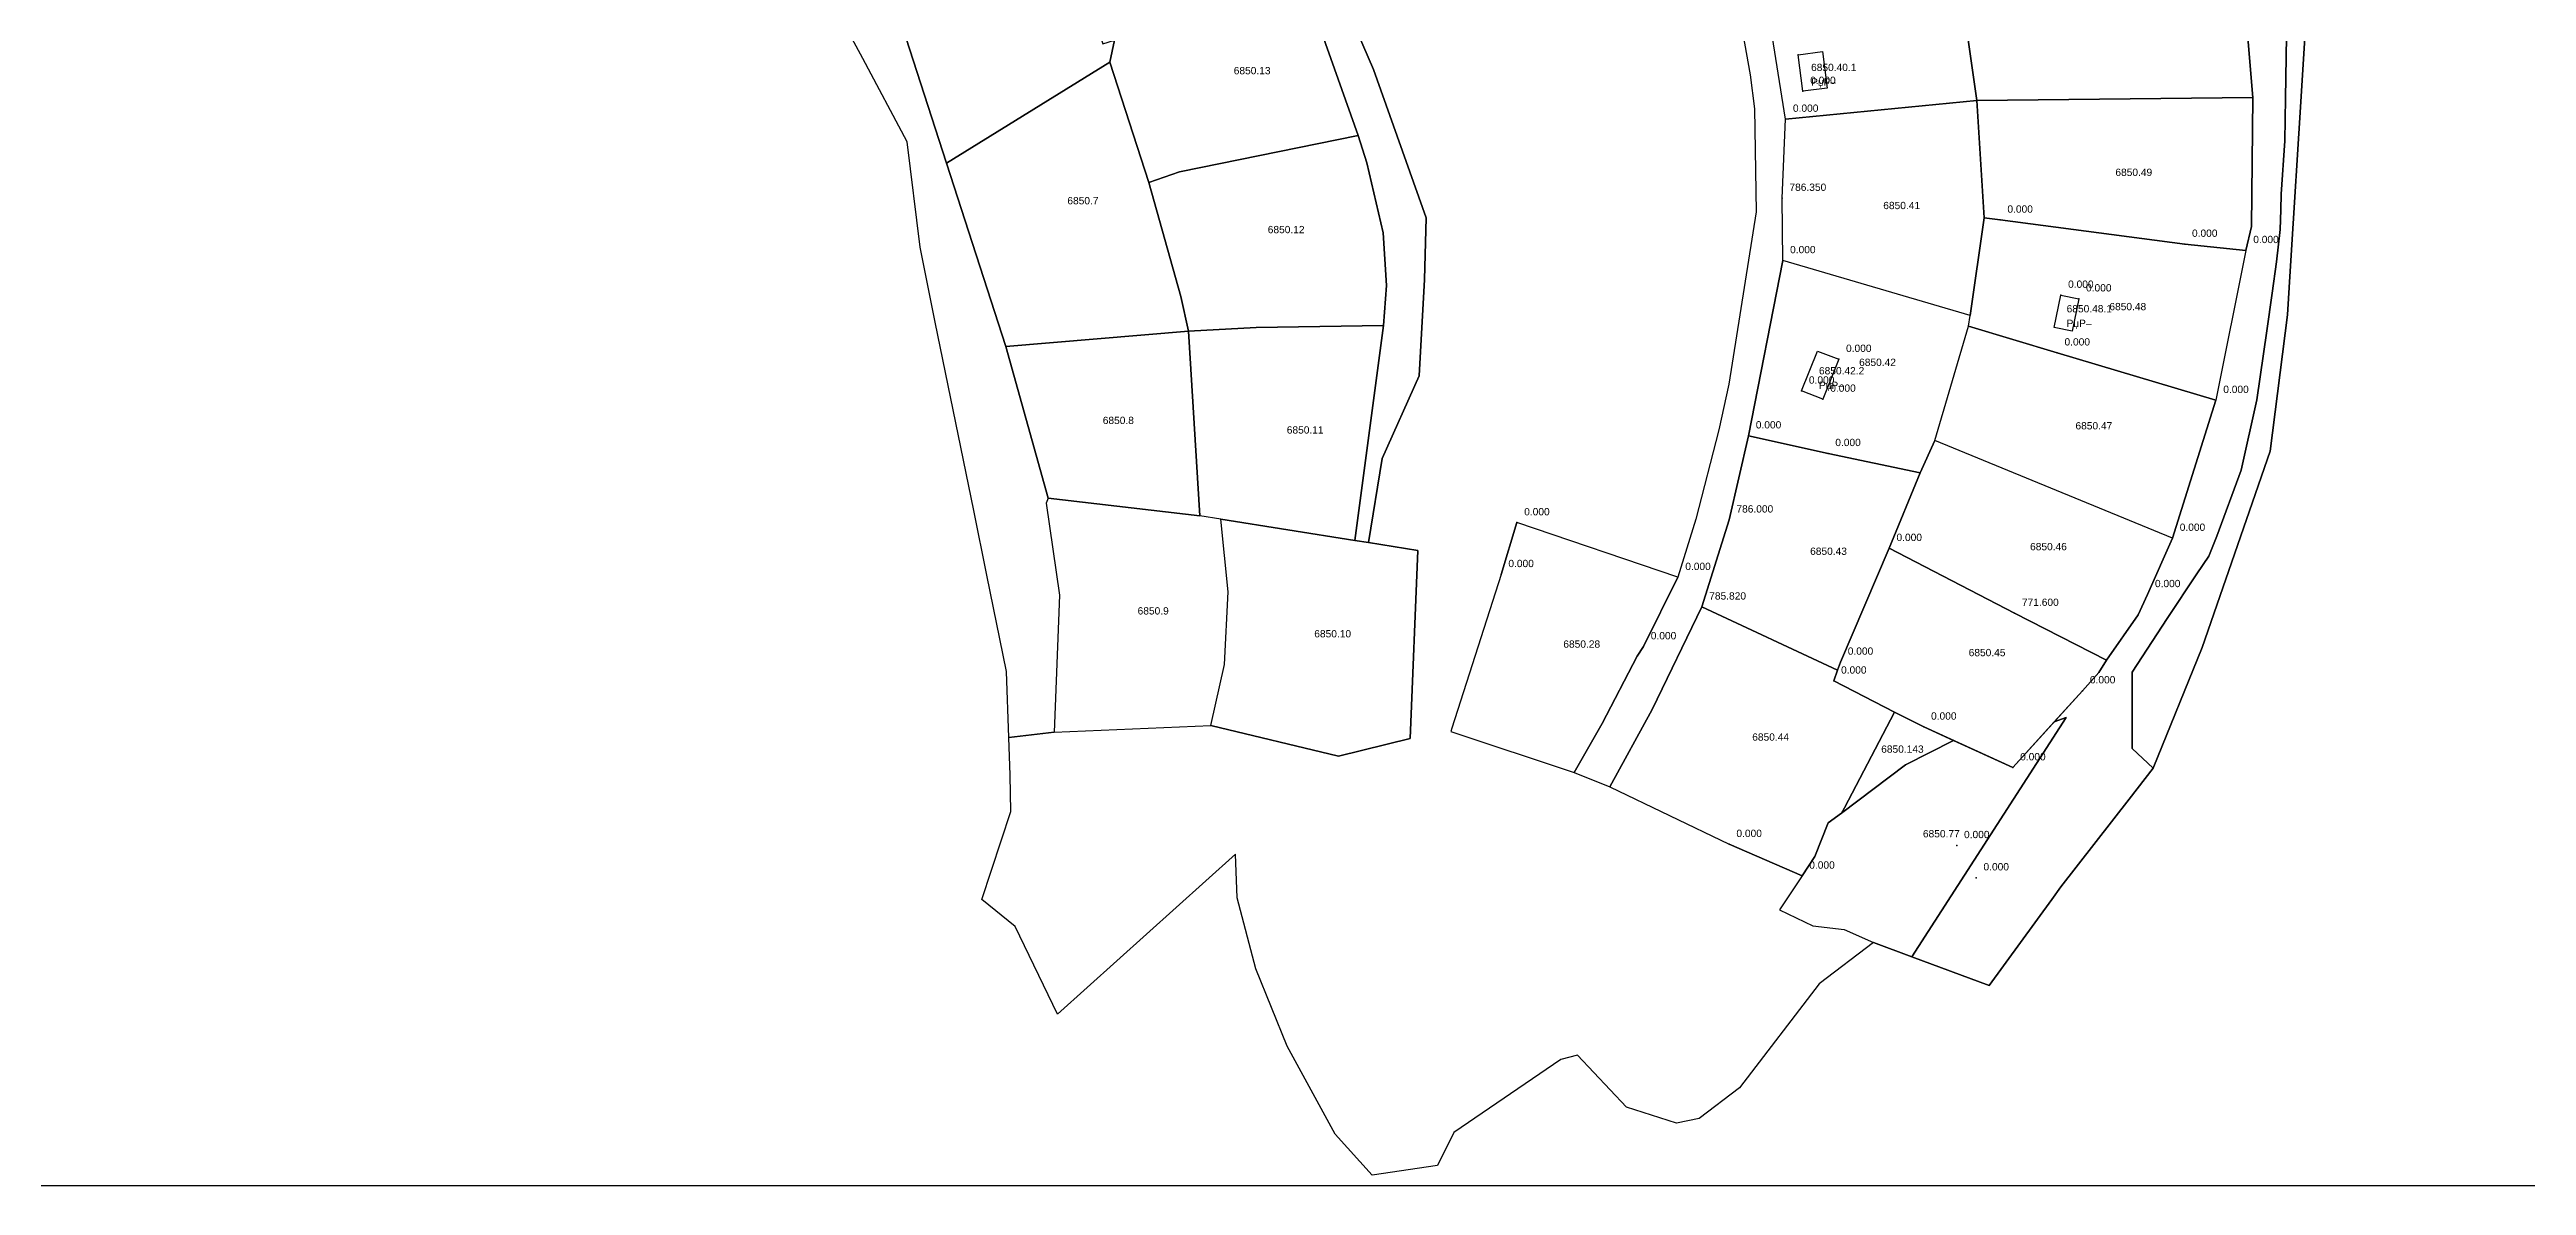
# Model space of a CAD drawing. Header units: metres. Extents: x 8504925 to 8509157, y 4588840 to 4591954.
# Drawn here: x 8506052.7 to 8506392.3, y 4589261 to 4589416.7 of the extents above; entities that cross this region are included whole.
import ezdxf

# ---------------------------------------------------------------- set-up
doc = ezdxf.new("R2010")
doc.units = ezdxf.units.M
for name, color, linetype in [('cad13', 30, 'Continuous'), ('cad144', 7, 'Continuous'), ('cad146', 7, 'Continuous'), ('cad176', 7, 'Continuous'), ('cad_cont_1', 30, 'Continuous'), ('cad_cont_2', 7, 'Continuous'), ('cad_cont_3', 7, 'Continuous'), ('points', 1, 'Continuous'), ('texts', 7, 'Continuous')]:
    doc.layers.add(name, color=color, linetype=linetype)
doc.styles.get("Standard").update_dxf_attribs({"font": 'arial.ttf'})

msp = doc.modelspace()

# ---------------------------------------------------------------- linework, layer by layer
msp.add_lwpolyline([(8505645, 4589261), (8509156.803, 4589261)])
at = {"layer": 'cad13'}
for points in [[(8506296.426, 4589411.426), (8506293.1, 4589411), (8506292.46, 4589416.02), (8506295.785, 4589416.442), (8506296.426, 4589411.426)], [(8506330, 4589378.1), (8506327.547, 4589378.606), (8506328.46, 4589383.06), (8506330.92, 4589382.56), (8506330, 4589378.1)], [(8506295.85, 4589368.81), (8506292.92, 4589369.92), (8506295.081, 4589375.386), (8506298.01, 4589374.27), (8506295.85, 4589368.81)]]:
    msp.add_lwpolyline(points, dxfattribs=at)
at = {"layer": 'cad144'}
for points in [[(8506290.73, 4589407.19), (8506287.1, 4589429.9)], [(8506290.34, 4589387.8), (8506290.25, 4589396.35), (8506290.73, 4589407.19)], [(8506316.02, 4589380.262), (8506317.959, 4589393.644)], [(8506317.959, 4589393.644), (8506320.14, 4589393.36)], [(8506320.14, 4589393.36), (8506345.45, 4589390.05)], [(8506345.45, 4589390.05), (8506353.85, 4589389.19)], [(8506353.85, 4589389.19), (8506349.74, 4589368.64)], [(8506315.807, 4589378.795), (8506316.02, 4589380.262)], [(8506327.97, 4589375.15), (8506315.807, 4589378.795)], [(8506349.74, 4589368.64), (8506327.97, 4589375.15)], [(8506279.25, 4589340.32), (8506282.98, 4589352.25), (8506285.64, 4589363.78)], [(8506285.64, 4589363.78), (8506296.54, 4589361.36)], [(8506251.71, 4589344.77), (8506253.88, 4589351.87)], [(8506343.77, 4589349.74), (8506340.37, 4589342.02)], [(8506297.856, 4589331.648), (8506298.25, 4589332.76), (8506304.93, 4589348.35)], [(8506304.93, 4589348.35), (8506322.13, 4589339.45)], [(8506297.33, 4589330.17), (8506297.856, 4589331.648)], [(8506331.45, 4589328.83), (8506321.89, 4589318.28), (8506309.67, 4589323.86)], [(8506293.01, 4589303.45), (8506282.98, 4589307.77)]]:
    msp.add_lwpolyline(points, dxfattribs=at)
at = {"layer": 'cad146'}
for points in [[(8506246.479, 4589548.594), (8506247.831, 4589535.422), (8506251.744, 4589520.361), (8506253.826, 4589513.272), (8506257.847, 4589501.328), (8506258.578, 4589499.736), (8506266.002, 4589484.688), (8506272.767, 4589466.859), (8506281.67, 4589436.855), (8506285.872, 4589413.258), (8506286.452, 4589408.604), (8506286.686, 4589394.498), (8506282.944, 4589370.846), (8506281.548, 4589364.604), (8506278.414, 4589352.322), (8506275.97, 4589344.37)], [(8506233.51, 4589349.139), (8506235.417, 4589360.658), (8506240.475, 4589371.992), (8506241.207, 4589385.215), (8506241.423, 4589393.641), (8506234.23, 4589413.998), (8506225.253, 4589434.758), (8506216.091, 4589462.568)], [(8506223.882, 4589428.133), (8506232.1, 4589404.961)], [(8506354.796, 4589410.156), (8506354.053, 4589418.859), (8506352.75, 4589428.371), (8506352.408, 4589428.369)], [(8506168.091, 4589424.648), (8506175.687, 4589401.168)], [(8506314.506, 4589426.744), (8506316.951, 4589409.729)], [(8506359.472, 4589421.338), (8506359.282, 4589410.055), (8506359.176, 4589404.205), (8506358.695, 4589396.917), (8506358.623, 4589394.771), (8506358.529, 4589392.049), (8506358.06, 4589387.638), (8506357.45, 4589383.321), (8506356.699, 4589378.159), (8506355.338, 4589368.68), (8506353.174, 4589359.063), (8506349.873, 4589350.023), (8506348.747, 4589347.264), (8506347.105, 4589344.863), (8506343.03, 4589338.721), (8506338.256, 4589331.377), (8506338.234, 4589320.924), (8506341.111, 4589318.205)], [(8506198.049, 4589414.977), (8506198.695, 4589417.998)], [(8506175.687, 4589401.168), (8506198.049, 4589414.977)], [(8506203.424, 4589398.518), (8506198.049, 4589414.977)], [(8506316.951, 4589409.729), (8506354.796, 4589410.156)], [(8506353.85, 4589389.19), (8506354.618, 4589392.479), (8506354.796, 4589410.156)], [(8506316.951, 4589409.729), (8506290.73, 4589407.19)], [(8506316.951, 4589409.729), (8506317.959, 4589393.644)], [(8506203.424, 4589398.518), (8506207.634, 4589399.977), (8506232.1, 4589404.961)], [(8506232.1, 4589404.961), (8506233.312, 4589401.199), (8506235.542, 4589391.582), (8506236.01, 4589384.397), (8506235.584, 4589378.895)], [(8506175.687, 4589401.168), (8506183.814, 4589376.014)], [(8506208.871, 4589378.139), (8506207.821, 4589382.877), (8506203.424, 4589398.518)], [(8506290.34, 4589387.8), (8506285.64, 4589363.78)], [(8506316.02, 4589380.262), (8506290.34, 4589387.8)], [(8506183.814, 4589376.014), (8506208.871, 4589378.139)], [(8506183.814, 4589376.014), (8506189.62, 4589355.219)], [(8506208.871, 4589378.139), (8506218.111, 4589378.619), (8506235.584, 4589378.895)], [(8506210.384, 4589352.805), (8506208.871, 4589378.139)], [(8506235.584, 4589378.895), (8506231.656, 4589349.414)], [(8506311.185, 4589363.148), (8506315.807, 4589378.795)], [(8506343.77, 4589349.74), (8506349.74, 4589368.64)], [(8506309.166, 4589358.695), (8506311.185, 4589363.148)], [(8506343.77, 4589349.74), (8506311.185, 4589363.148)], [(8506296.54, 4589361.36), (8506309.166, 4589358.695)], [(8506309.166, 4589358.695), (8506304.93, 4589348.35)], [(8506189.62, 4589355.219), (8506189.332, 4589354.557), (8506191.177, 4589341.928), (8506190.424, 4589323.164)], [(8506189.62, 4589355.219), (8506210.384, 4589352.805)], [(8506213.287, 4589352.363), (8506210.384, 4589352.805)], [(8506211.899, 4589324.035), (8506213.769, 4589332.43), (8506214.285, 4589342.387), (8506213.287, 4589352.363)], [(8506231.656, 4589349.414), (8506213.287, 4589352.363)], [(8506211.899, 4589324.035), (8506229.434, 4589319.84), (8506239.24, 4589322.264), (8506240.294, 4589348.059), (8506233.51, 4589349.139)], [(8506231.656, 4589349.414), (8506233.51, 4589349.139)], [(8506275.97, 4589344.37), (8506253.88, 4589351.87)], [(8506251.71, 4589344.77), (8506244.943, 4589323.68), (8506244.843, 4589323.232), (8506261.742, 4589317.6)], [(8506275.97, 4589344.37), (8506271.24, 4589334.87), (8506270.379, 4589333.557), (8506265.555, 4589324.342), (8506261.742, 4589317.6)], [(8506334.745, 4589332.996), (8506339.061, 4589339.223), (8506340.37, 4589342.02)], [(8506279.25, 4589340.32), (8506272.414, 4589326.252), (8506266.637, 4589315.666)], [(8506279.25, 4589340.32), (8506297.856, 4589331.648)], [(8506334.745, 4589332.996), (8506322.13, 4589339.45)], [(8506327.561, 4589324.537), (8506331.45, 4589328.83), (8506333.69, 4589331.324), (8506334.745, 4589332.996)], [(8506297.33, 4589330.17), (8506305.675, 4589325.883)], [(8506305.675, 4589325.883), (8506298.807, 4589312.77), (8506298.37, 4589312.051)], [(8506305.675, 4589325.883), (8506309.67, 4589323.86), (8506313.745, 4589322)], [(8506327.561, 4589324.537), (8506329.197, 4589325.143), (8506308.042, 4589292.354)], [(8506190.424, 4589323.164), (8506184.221, 4589322.393)], [(8506190.424, 4589323.164), (8506211.899, 4589324.035)], [(8506298.37, 4589312.051), (8506307.176, 4589318.643), (8506313.745, 4589322)], [(8506313.745, 4589322), (8506321.89, 4589318.28), (8506327.561, 4589324.537)], [(8506261.742, 4589317.6), (8506266.637, 4589315.666)], [(8506266.637, 4589315.666), (8506282.98, 4589307.77)], [(8506298.37, 4589312.051), (8506296.557, 4589310.691), (8506294.739, 4589306.082), (8506293.01, 4589303.45)], [(8506293.01, 4589303.45), (8506289.867, 4589298.803), (8506294.456, 4589296.572), (8506298.767, 4589296.102), (8506302.791, 4589294.314)]]:
    msp.add_lwpolyline(points, dxfattribs=at)
at = {"layer": 'cad176'}
for points in [[(8506184.221, 4589322.393), (8506183.9, 4589331.471), (8506181.213, 4589344.65), (8506179.408, 4589353.518), (8506174.135, 4589379.354), (8506172.041, 4589389.643), (8506170.291, 4589404.088), (8506164.174, 4589415.502), (8506156.08, 4589430.557), (8506151.252, 4589439.018), (8506125.252, 4589475.971), (8506102.275, 4589499.705), (8506078.025, 4589523.4), (8506087.971, 4589532.025)], [(8506368.658, 4589467.4), (8506363.541, 4589444.111), (8506361.515, 4589411.739), (8506359.924, 4589386.338), (8506359.541, 4589380.377), (8506357.182, 4589361.674), (8506347.846, 4589334.736), (8506341.111, 4589318.205)], [(8506302.791, 4589294.314), (8506295.314, 4589288.65), (8506284.385, 4589274.393), (8506278.861, 4589270.166), (8506275.752, 4589269.518), (8506268.9, 4589271.744), (8506262.213, 4589278.861), (8506259.908, 4589278.268), (8506245.244, 4589268.268), (8506242.971, 4589263.713), (8506234.033, 4589262.4), (8506228.979, 4589268.025), (8506222.4, 4589280.111), (8506218.104, 4589290.713), (8506215.533, 4589300.447), (8506215.283, 4589306.4), (8506190.893, 4589284.471), (8506185.096, 4589296.494), (8506180.502, 4589300.205), (8506184.479, 4589312.252), (8506184.408, 4589317.252), (8506184.221, 4589322.393)], [(8506341.111, 4589318.205), (8506337.822, 4589313.971), (8506328.455, 4589301.916), (8506327.221, 4589300.221), (8506318.635, 4589288.4), (8506308.042, 4589292.354)], [(8506308.042, 4589292.354), (8506302.791, 4589294.314)]]:
    msp.add_lwpolyline(points, dxfattribs=at)
at = {"layer": 'cad_cont_1'}
for points in [[(8506296.426, 4589411.426), (8506293.1, 4589411), (8506292.46, 4589416.02), (8506295.785, 4589416.442), (8506296.426, 4589411.426)], [(8506330, 4589378.1), (8506327.547, 4589378.606), (8506328.46, 4589383.06), (8506330.92, 4589382.56), (8506330, 4589378.1)], [(8506295.85, 4589368.81), (8506292.92, 4589369.92), (8506295.081, 4589375.386), (8506298.01, 4589374.27), (8506295.85, 4589368.81)]]:
    msp.add_lwpolyline(points, dxfattribs=at)
at = {"layer": 'cad_cont_2'}
for points in [[(8506359.472, 4589421.338), (8506359.282, 4589410.055), (8506359.176, 4589404.205), (8506358.695, 4589396.917), (8506358.623, 4589394.771), (8506358.529, 4589392.049), (8506358.06, 4589387.638), (8506357.45, 4589383.321), (8506356.699, 4589378.159), (8506355.338, 4589368.68), (8506353.174, 4589359.063), (8506349.873, 4589350.023), (8506348.747, 4589347.264), (8506347.105, 4589344.863), (8506343.03, 4589338.721), (8506338.256, 4589331.377), (8506338.234, 4589320.924), (8506341.111, 4589318.205), (8506341.111, 4589318.205), (8506347.846, 4589334.736), (8506357.182, 4589361.674), (8506359.541, 4589380.377), (8506359.924, 4589386.338), (8506361.515, 4589411.739), (8506363.541, 4589444.111)], [(8506168.091, 4589424.648), (8506190.451, 4589438.328), (8506190.451, 4589438.328), (8506197.121, 4589417.492), (8506198.695, 4589417.998), (8506198.695, 4589417.998), (8506198.049, 4589414.977), (8506198.049, 4589414.977), (8506175.687, 4589401.168), (8506175.687, 4589401.168), (8506168.091, 4589424.648)], [(8506302.791, 4589294.314), (8506295.314, 4589288.65), (8506284.385, 4589274.393), (8506278.861, 4589270.166), (8506275.752, 4589269.518), (8506268.9, 4589271.744), (8506262.213, 4589278.861), (8506259.908, 4589278.268), (8506245.244, 4589268.268), (8506242.971, 4589263.713), (8506234.033, 4589262.4), (8506228.979, 4589268.025), (8506222.4, 4589280.111), (8506218.104, 4589290.713), (8506215.533, 4589300.447), (8506215.283, 4589306.4), (8506190.893, 4589284.471), (8506185.096, 4589296.494), (8506180.502, 4589300.205), (8506184.479, 4589312.252), (8506184.408, 4589317.252), (8506184.221, 4589322.393), (8506184.221, 4589322.393), (8506190.424, 4589323.164), (8506190.424, 4589323.164), (8506211.899, 4589324.035), (8506211.899, 4589324.035), (8506229.434, 4589319.84), (8506239.24, 4589322.264), (8506240.294, 4589348.059), (8506233.51, 4589349.139), (8506233.51, 4589349.139), (8506235.417, 4589360.658), (8506240.475, 4589371.992), (8506241.207, 4589385.215), (8506241.423, 4589393.641), (8506234.23, 4589413.998), (8506225.253, 4589434.758)], [(8506225.253, 4589434.758), (8506234.23, 4589413.998), (8506241.423, 4589393.641), (8506241.207, 4589385.215), (8506240.475, 4589371.992), (8506235.417, 4589360.658), (8506233.51, 4589349.139), (8506233.51, 4589349.139), (8506231.656, 4589349.414), (8506231.656, 4589349.414), (8506235.584, 4589378.895), (8506235.584, 4589378.895), (8506236.01, 4589384.397), (8506235.542, 4589391.582), (8506233.312, 4589401.199), (8506232.1, 4589404.961), (8506232.1, 4589404.961), (8506223.882, 4589428.133)], [(8506281.67, 4589436.855), (8506285.872, 4589413.258), (8506286.452, 4589408.604), (8506286.686, 4589394.498), (8506282.944, 4589370.846), (8506281.548, 4589364.604), (8506278.414, 4589352.322), (8506275.97, 4589344.37), (8506275.97, 4589344.37), (8506253.88, 4589351.87), (8506253.88, 4589351.87), (8506251.71, 4589344.77), (8506251.71, 4589344.77), (8506244.943, 4589323.68), (8506244.843, 4589323.232), (8506261.742, 4589317.6), (8506261.742, 4589317.6), (8506266.637, 4589315.666), (8506266.637, 4589315.666), (8506282.98, 4589307.77), (8506282.98, 4589307.77), (8506293.01, 4589303.45), (8506293.01, 4589303.45), (8506289.867, 4589298.803), (8506294.456, 4589296.572), (8506298.767, 4589296.102), (8506302.791, 4589294.314)], [(8506281.67, 4589436.855), (8506285.872, 4589413.258), (8506286.452, 4589408.604), (8506286.686, 4589394.498), (8506282.944, 4589370.846), (8506281.548, 4589364.604), (8506278.414, 4589352.322), (8506275.97, 4589344.37), (8506275.97, 4589344.37), (8506271.24, 4589334.87), (8506270.379, 4589333.557), (8506265.555, 4589324.342), (8506261.742, 4589317.6), (8506261.742, 4589317.6), (8506266.637, 4589315.666), (8506266.637, 4589315.666), (8506272.414, 4589326.252), (8506279.25, 4589340.32), (8506279.25, 4589340.32), (8506282.98, 4589352.25), (8506285.64, 4589363.78), (8506285.64, 4589363.78), (8506290.34, 4589387.8), (8506290.34, 4589387.8), (8506290.25, 4589396.35), (8506290.73, 4589407.19), (8506290.73, 4589407.19), (8506287.1, 4589429.9)], [(8506184.221, 4589322.393), (8506183.9, 4589331.471), (8506181.213, 4589344.65), (8506179.408, 4589353.518), (8506174.135, 4589379.354), (8506172.041, 4589389.643), (8506170.291, 4589404.088), (8506164.174, 4589415.502), (8506156.08, 4589430.557)], [(8506287.1, 4589429.9), (8506291, 4589430.39), (8506291, 4589430.39), (8506291.298, 4589430.428), (8506291.723, 4589430.772), (8506313.35, 4589433.525), (8506313.35, 4589433.525), (8506314.506, 4589426.744), (8506314.506, 4589426.744), (8506316.951, 4589409.729), (8506316.951, 4589409.729), (8506290.73, 4589407.19), (8506290.73, 4589407.19), (8506287.1, 4589429.9)], [(8506203.424, 4589398.518), (8506198.049, 4589414.977), (8506198.049, 4589414.977), (8506198.695, 4589417.998), (8506198.695, 4589417.998), (8506223.882, 4589428.133), (8506223.882, 4589428.133), (8506232.1, 4589404.961), (8506232.1, 4589404.961), (8506207.634, 4589399.977), (8506203.424, 4589398.518)], [(8506314.506, 4589426.744), (8506352.408, 4589428.369), (8506352.408, 4589428.369), (8506352.75, 4589428.371), (8506354.053, 4589418.859), (8506354.796, 4589410.156), (8506354.796, 4589410.156), (8506316.951, 4589409.729), (8506316.951, 4589409.729), (8506314.506, 4589426.744)], [(8506168.091, 4589424.648), (8506175.687, 4589401.168), (8506175.687, 4589401.168), (8506183.814, 4589376.014), (8506183.814, 4589376.014), (8506189.62, 4589355.219), (8506189.62, 4589355.219), (8506189.332, 4589354.557), (8506191.177, 4589341.928), (8506190.424, 4589323.164), (8506190.424, 4589323.164), (8506184.221, 4589322.393)], [(8506327.561, 4589324.537), (8506329.197, 4589325.143), (8506308.042, 4589292.354), (8506308.042, 4589292.354), (8506318.635, 4589288.4), (8506327.221, 4589300.221), (8506328.455, 4589301.916), (8506337.822, 4589313.971), (8506341.111, 4589318.205), (8506341.111, 4589318.205), (8506338.234, 4589320.924), (8506338.256, 4589331.377), (8506343.03, 4589338.721), (8506347.105, 4589344.863), (8506348.747, 4589347.264), (8506349.873, 4589350.023), (8506353.174, 4589359.063), (8506355.338, 4589368.68), (8506356.699, 4589378.159), (8506357.45, 4589383.321), (8506358.06, 4589387.638), (8506358.529, 4589392.049), (8506358.623, 4589394.771), (8506358.695, 4589396.917), (8506359.176, 4589404.205), (8506359.282, 4589410.055), (8506359.472, 4589421.338)], [(8506354.053, 4589418.859), (8506354.796, 4589410.156), (8506354.796, 4589410.156), (8506354.618, 4589392.479), (8506353.85, 4589389.19), (8506353.85, 4589389.19), (8506349.74, 4589368.64), (8506349.74, 4589368.64), (8506343.77, 4589349.74), (8506343.77, 4589349.74), (8506340.37, 4589342.02), (8506340.37, 4589342.02), (8506339.061, 4589339.223), (8506334.745, 4589332.996), (8506334.745, 4589332.996), (8506333.69, 4589331.324), (8506331.45, 4589328.83), (8506327.561, 4589324.537)], [(8506175.687, 4589401.168), (8506198.049, 4589414.977), (8506198.049, 4589414.977), (8506203.424, 4589398.518), (8506203.424, 4589398.518), (8506207.821, 4589382.877), (8506208.871, 4589378.139), (8506208.871, 4589378.139), (8506183.814, 4589376.014), (8506183.814, 4589376.014), (8506175.687, 4589401.168)], [(8506316.951, 4589409.729), (8506354.796, 4589410.156), (8506354.796, 4589410.156), (8506354.618, 4589392.479), (8506353.85, 4589389.19), (8506353.85, 4589389.19), (8506345.45, 4589390.05), (8506345.45, 4589390.05), (8506320.14, 4589393.36), (8506320.14, 4589393.36), (8506317.959, 4589393.644), (8506317.959, 4589393.644), (8506316.951, 4589409.729)], [(8506290.34, 4589387.8), (8506290.25, 4589396.35), (8506290.73, 4589407.19), (8506290.73, 4589407.19), (8506316.951, 4589409.729), (8506316.951, 4589409.729), (8506317.959, 4589393.644), (8506317.959, 4589393.644), (8506316.02, 4589380.262), (8506316.02, 4589380.262), (8506290.34, 4589387.8)], [(8506203.424, 4589398.518), (8506207.634, 4589399.977), (8506232.1, 4589404.961), (8506232.1, 4589404.961), (8506233.312, 4589401.199), (8506235.542, 4589391.582), (8506236.01, 4589384.397), (8506235.584, 4589378.895), (8506235.584, 4589378.895), (8506218.111, 4589378.619), (8506208.871, 4589378.139), (8506208.871, 4589378.139), (8506207.821, 4589382.877), (8506203.424, 4589398.518)], [(8506315.807, 4589378.795), (8506316.02, 4589380.262), (8506316.02, 4589380.262), (8506317.959, 4589393.644), (8506317.959, 4589393.644), (8506320.14, 4589393.36), (8506320.14, 4589393.36), (8506345.45, 4589390.05), (8506345.45, 4589390.05), (8506353.85, 4589389.19), (8506353.85, 4589389.19), (8506349.74, 4589368.64), (8506349.74, 4589368.64), (8506327.97, 4589375.15), (8506327.97, 4589375.15), (8506315.807, 4589378.795)], [(8506285.64, 4589363.78), (8506296.54, 4589361.36), (8506296.54, 4589361.36), (8506309.166, 4589358.695), (8506309.166, 4589358.695), (8506311.185, 4589363.148), (8506311.185, 4589363.148), (8506315.807, 4589378.795), (8506315.807, 4589378.795), (8506316.02, 4589380.262), (8506316.02, 4589380.262), (8506290.34, 4589387.8), (8506290.34, 4589387.8), (8506285.64, 4589363.78)], [(8506183.814, 4589376.014), (8506208.871, 4589378.139), (8506208.871, 4589378.139), (8506210.384, 4589352.805), (8506210.384, 4589352.805), (8506189.62, 4589355.219), (8506189.62, 4589355.219), (8506183.814, 4589376.014)], [(8506208.871, 4589378.139), (8506218.111, 4589378.619), (8506235.584, 4589378.895), (8506235.584, 4589378.895), (8506231.656, 4589349.414), (8506231.656, 4589349.414), (8506213.287, 4589352.363), (8506213.287, 4589352.363), (8506210.384, 4589352.805), (8506210.384, 4589352.805), (8506208.871, 4589378.139)], [(8506343.77, 4589349.74), (8506311.185, 4589363.148), (8506311.185, 4589363.148), (8506315.807, 4589378.795), (8506315.807, 4589378.795), (8506327.97, 4589375.15), (8506327.97, 4589375.15), (8506349.74, 4589368.64), (8506349.74, 4589368.64), (8506343.77, 4589349.74)], [(8506279.25, 4589340.32), (8506297.856, 4589331.648), (8506297.856, 4589331.648), (8506298.25, 4589332.76), (8506304.93, 4589348.35), (8506304.93, 4589348.35), (8506309.166, 4589358.695), (8506309.166, 4589358.695), (8506296.54, 4589361.36), (8506296.54, 4589361.36), (8506285.64, 4589363.78), (8506285.64, 4589363.78), (8506282.98, 4589352.25), (8506279.25, 4589340.32)], [(8506304.93, 4589348.35), (8506322.13, 4589339.45), (8506322.13, 4589339.45), (8506334.745, 4589332.996), (8506334.745, 4589332.996), (8506339.061, 4589339.223), (8506340.37, 4589342.02), (8506340.37, 4589342.02), (8506343.77, 4589349.74), (8506343.77, 4589349.74), (8506311.185, 4589363.148), (8506311.185, 4589363.148), (8506309.166, 4589358.695), (8506309.166, 4589358.695), (8506304.93, 4589348.35)], [(8506189.62, 4589355.219), (8506189.332, 4589354.557), (8506191.177, 4589341.928), (8506190.424, 4589323.164), (8506190.424, 4589323.164), (8506211.899, 4589324.035), (8506211.899, 4589324.035), (8506213.769, 4589332.43), (8506214.285, 4589342.387), (8506213.287, 4589352.363), (8506213.287, 4589352.363), (8506210.384, 4589352.805), (8506210.384, 4589352.805), (8506189.62, 4589355.219)], [(8506211.899, 4589324.035), (8506213.769, 4589332.43), (8506214.285, 4589342.387), (8506213.287, 4589352.363), (8506213.287, 4589352.363), (8506231.656, 4589349.414), (8506231.656, 4589349.414), (8506233.51, 4589349.139), (8506233.51, 4589349.139), (8506240.294, 4589348.059), (8506239.24, 4589322.264), (8506229.434, 4589319.84), (8506211.899, 4589324.035)], [(8506251.71, 4589344.77), (8506244.943, 4589323.68), (8506244.843, 4589323.232), (8506261.742, 4589317.6), (8506261.742, 4589317.6), (8506265.555, 4589324.342), (8506270.379, 4589333.557), (8506271.24, 4589334.87), (8506275.97, 4589344.37), (8506275.97, 4589344.37), (8506253.88, 4589351.87), (8506253.88, 4589351.87), (8506251.71, 4589344.77)], [(8506297.33, 4589330.17), (8506305.675, 4589325.883), (8506305.675, 4589325.883), (8506309.67, 4589323.86), (8506313.745, 4589322), (8506313.745, 4589322), (8506321.89, 4589318.28), (8506327.561, 4589324.537), (8506327.561, 4589324.537), (8506331.45, 4589328.83), (8506333.69, 4589331.324), (8506334.745, 4589332.996), (8506334.745, 4589332.996), (8506322.13, 4589339.45), (8506322.13, 4589339.45), (8506304.93, 4589348.35), (8506304.93, 4589348.35), (8506298.25, 4589332.76), (8506297.856, 4589331.648), (8506297.856, 4589331.648), (8506297.33, 4589330.17)], [(8506266.637, 4589315.666), (8506282.98, 4589307.77), (8506282.98, 4589307.77), (8506293.01, 4589303.45), (8506293.01, 4589303.45), (8506294.739, 4589306.082), (8506296.557, 4589310.691), (8506298.37, 4589312.051), (8506298.37, 4589312.051), (8506298.807, 4589312.77), (8506305.675, 4589325.883), (8506305.675, 4589325.883), (8506297.33, 4589330.17), (8506297.33, 4589330.17), (8506297.856, 4589331.648), (8506297.856, 4589331.648), (8506279.25, 4589340.32), (8506279.25, 4589340.32), (8506272.414, 4589326.252), (8506266.637, 4589315.666)], [(8506293.01, 4589303.45), (8506289.867, 4589298.803), (8506294.456, 4589296.572), (8506298.767, 4589296.102), (8506302.791, 4589294.314), (8506302.791, 4589294.314), (8506308.042, 4589292.354), (8506308.042, 4589292.354), (8506329.197, 4589325.143), (8506327.561, 4589324.537), (8506327.561, 4589324.537), (8506321.89, 4589318.28), (8506313.745, 4589322), (8506313.745, 4589322), (8506307.176, 4589318.643), (8506298.37, 4589312.051), (8506298.37, 4589312.051), (8506296.557, 4589310.691), (8506294.739, 4589306.082), (8506293.01, 4589303.45)], [(8506298.37, 4589312.051), (8506307.176, 4589318.643), (8506313.745, 4589322), (8506313.745, 4589322), (8506309.67, 4589323.86), (8506305.675, 4589325.883), (8506305.675, 4589325.883), (8506298.807, 4589312.77), (8506298.37, 4589312.051)]]:
    msp.add_lwpolyline(points, dxfattribs=at)
at = {"layer": 'cad_cont_3'}
for points in [[(8506363.541, 4589444.111), (8506361.515, 4589411.739), (8506359.924, 4589386.338), (8506359.541, 4589380.377), (8506357.182, 4589361.674), (8506347.846, 4589334.736), (8506341.111, 4589318.205), (8506341.111, 4589318.205), (8506337.822, 4589313.971), (8506328.455, 4589301.916), (8506327.221, 4589300.221), (8506318.635, 4589288.4), (8506308.042, 4589292.354), (8506308.042, 4589292.354), (8506302.791, 4589294.314), (8506302.791, 4589294.314), (8506295.314, 4589288.65), (8506284.385, 4589274.393), (8506278.861, 4589270.166), (8506275.752, 4589269.518), (8506268.9, 4589271.744), (8506262.213, 4589278.861), (8506259.908, 4589278.268), (8506245.244, 4589268.268), (8506242.971, 4589263.713), (8506234.033, 4589262.4), (8506228.979, 4589268.025), (8506222.4, 4589280.111), (8506218.104, 4589290.713), (8506215.533, 4589300.447), (8506215.283, 4589306.4), (8506190.893, 4589284.471), (8506185.096, 4589296.494), (8506180.502, 4589300.205), (8506184.479, 4589312.252), (8506184.408, 4589317.252), (8506184.221, 4589322.393)], [(8506184.221, 4589322.393), (8506183.9, 4589331.471), (8506181.213, 4589344.65), (8506179.408, 4589353.518), (8506174.135, 4589379.354), (8506172.041, 4589389.643), (8506170.291, 4589404.088), (8506164.174, 4589415.502), (8506156.08, 4589430.557)]]:
    msp.add_lwpolyline(points, dxfattribs=at)
at = {"layer": 'points'}
for p in [(8506292.46, 4589416.02), (8506293.1, 4589411), (8506290.73, 4589407.19), (8506290.25, 4589396.35), (8506320.14, 4589393.36), (8506345.45, 4589390.05), (8506290.34, 4589387.8), (8506353.85, 4589389.19), (8506328.46, 4589383.06), (8506330.92, 4589382.56), (8506298.01, 4589374.27), (8506327.97, 4589375.15), (8506292.92, 4589369.92), (8506295.85, 4589368.81), (8506349.74, 4589368.64), (8506285.64, 4589363.78), (8506296.54, 4589361.36), (8506282.98, 4589352.25), (8506253.88, 4589351.87), (8506343.77, 4589349.74), (8506304.93, 4589348.35), (8506251.71, 4589344.77), (8506275.97, 4589344.37), (8506340.37, 4589342.02), (8506279.25, 4589340.32), (8506322.13, 4589339.45), (8506271.24, 4589334.87), (8506298.25, 4589332.76), (8506297.33, 4589330.17), (8506331.45, 4589328.83), (8506309.67, 4589323.86), (8506321.89, 4589318.28), (8506282.98, 4589307.77), (8506314.19, 4589307.61), (8506292.97, 4589303.43), (8506316.86, 4589303.19)]:
    msp.add_point(p, dxfattribs=at)

# ---------------------------------------------------------------- texts
at = {"layer": 'cad_cont_1'}
for s, p in [('6850.40.1', (8506294.216, 4589413.775)), ('6850.48.1', (8506329.261, 4589380.691)), ('6850.42.2', (8506295.301, 4589372.189))]:
    msp.add_text(s, height=1, dxfattribs=at).set_placement(p)
at = {"layer": 'cad_cont_2'}
for s, p in [('6850.13', (8506215.051, 4589413.334)), ('6850.49', (8506335.946, 4589399.397)), ('6850.7', (8506192.239, 4589395.504)), ('6850.41', (8506304.115, 4589394.846)), ('6850.12', (8506219.716, 4589391.545)), ('6850.48', (8506335.121, 4589380.988)), ('6850.42', (8506300.804, 4589373.346)), ('6850.8', (8506197.092, 4589365.385)), ('6850.47', (8506330.473, 4589364.647)), ('6850.11', (8506222.326, 4589364.076)), ('6850.46', (8506324.246, 4589348.082)), ('6850.43', (8506294.087, 4589347.447)), ('6850.9', (8506201.871, 4589339.273)), ('6850.10', (8506226.096, 4589336.135)), ('6850.28', (8506260.246, 4589334.719)), ('6850.45', (8506315.828, 4589333.555)), ('6850.44', (8506286.148, 4589321.977)), ('6850.143', (8506303.833, 4589320.321)), ('6850.77', (8506309.554, 4589308.721))]:
    msp.add_text(s, height=1, dxfattribs=at).set_placement(p)
at = {"layer": 'points'}
for s, p in [('0.000', (8506294.1, 4589412)), ('0.000', (8506291.73, 4589408.19)), ('786.350', (8506291.25, 4589397.35)), ('0.000', (8506321.14, 4589394.36)), ('0.000', (8506291.34, 4589388.8)), ('0.000', (8506346.45, 4589391.05)), ('0.000', (8506354.85, 4589390.19)), ('0.000', (8506329.46, 4589384.06)), ('0.000', (8506331.92, 4589383.56)), ('0.000', (8506299.01, 4589375.27)), ('0.000', (8506328.97, 4589376.15)), ('0.000', (8506293.92, 4589370.92)), ('0.000', (8506296.85, 4589369.81)), ('0.000', (8506350.74, 4589369.64)), ('0.000', (8506286.64, 4589364.78)), ('0.000', (8506297.54, 4589362.36)), ('0.000', (8506254.88, 4589352.87)), ('786.000', (8506283.98, 4589353.25)), ('0.000', (8506305.93, 4589349.35)), ('0.000', (8506344.77, 4589350.74)), ('0.000', (8506252.71, 4589345.77)), ('0.000', (8506276.97, 4589345.37)), ('785.820', (8506280.25, 4589341.32)), ('0.000', (8506341.37, 4589343.02)), ('771.600', (8506323.13, 4589340.45)), ('0.000', (8506272.24, 4589335.87)), ('0.000', (8506298.33, 4589331.17)), ('0.000', (8506299.25, 4589333.76)), ('0.000', (8506332.45, 4589329.83)), ('0.000', (8506310.67, 4589324.86)), ('0.000', (8506322.89, 4589319.28)), ('0.000', (8506283.98, 4589308.77)), ('0.000', (8506315.19, 4589308.61)), ('0.000', (8506293.97, 4589304.43)), ('0.000', (8506317.86, 4589304.19))]:
    msp.add_text(s, height=1, dxfattribs=at).set_placement(p)
at = {"layer": 'texts'}
for p in [(8506294.216, 4589411.775), (8506329.261, 4589378.691), (8506295.301, 4589370.189)]:
    msp.add_text('РџР–', height=1, dxfattribs=at).set_placement(p)

doc.saveas('drawing.dxf')
